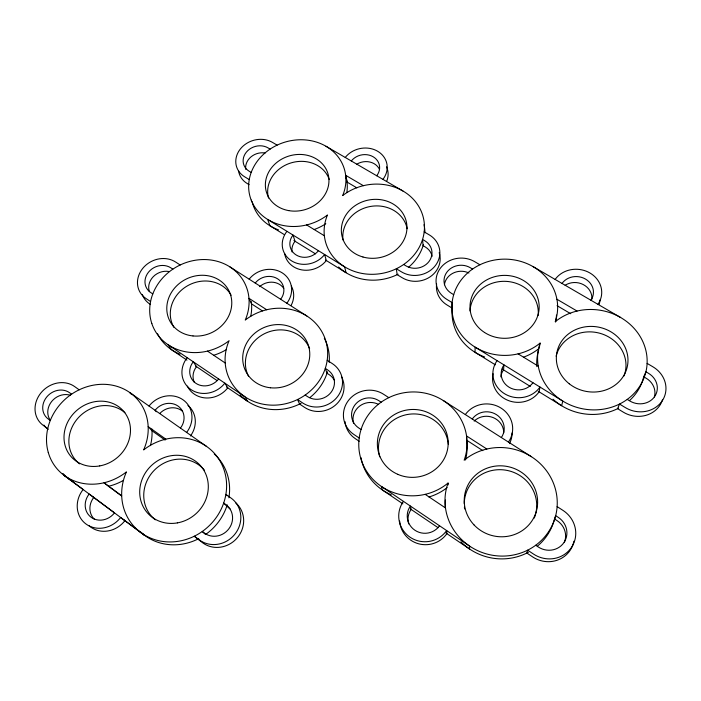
<?xml version="1.0" encoding="UTF-8"?>
<svg xmlns="http://www.w3.org/2000/svg" width="701" height="701" viewBox="0 0 701 701"><rect width="100%" height="100%" fill="white"/><g stroke="black" fill="none" stroke-linecap="round" stroke-linejoin="round"><path stroke-width="1.05" d="M539.2 348.344L540.103 343.096A52.899 48.132 0.1 0 1 455.764 325.395A52.899 48.132 0.1 0 1 502.591 259.177A52.899 48.132 0.1 0 1 555.218 321.715A54.932 50.06 9.9 0 1 642.94 341.843A54.932 50.06 9.9 0 1 594.816 409.892A54.932 50.06 9.9 0 1 540.103 343.096M643.693 376.779L645.928 371.784L648.513 373.318A18.217 16.535 14.9 0 1 654.734 396.459A18.217 16.535 14.9 0 1 629.805 400.972L627.22 399.412M325.956 146.246L402.909 190.979M533.224 266.704L620.657 317.527M363.363 185.686L345.646 175.294L347.03 182.067L356.862 187.859M556.909 299.239L577.054 311.051M557.058 305.68L570.719 313.724M277.132 145.133L272.496 142.408A23.203 19.979 -18.7 0 0 240.504 148.796A23.203 19.979 -18.7 0 0 244.623 176.783L249.258 179.587M424.175 231.882L429.275 234.879A24.456 21.968 -8.7 0 1 435.505 265.416A24.456 21.968 -8.7 0 1 401.419 271.839L396.328 268.755L397.16 274.678L402.199 277.736A24.167 21.749 -8.6 0 0 430.151 276.825A24.167 21.749 -8.6 0 0 439.185 252.649M479.931 264.768L474.673 261.666A24.868 22.511 -4.5 0 0 440.298 268.29A24.868 22.511 -4.5 0 0 446.861 299.388L452.11 302.578L452.294 308.195L447.107 305.04A24.57 22.283 -4.4 0 1 436.6 284.028M647.111 363.381L652.911 366.807A26.857 24.386 14.9 0 1 662.138 400.963A26.857 24.386 14.9 0 1 625.336 407.588L619.518 404.065L617.599 408.683L623.338 412.17A26.515 24.106 15.1 0 0 662.594 399.421M270.104 149.111L268.045 147.893A15.737 13.556 -18.7 0 0 246.323 152.213A15.737 13.556 -18.7 0 0 249.144 171.21L251.195 172.455M472.57 269.07L470.24 267.686A16.868 15.273 -4.5 0 0 446.896 272.163A16.868 15.273 -4.5 0 0 451.365 293.272L453.696 294.683M643.851 376.866L646.243 378.286A17.989 16.351 15.1 0 1 654.34 397.003M403.671 264.487L405.932 265.854A16.587 14.896 -8.7 0 0 429.03 261.473A16.587 14.896 -8.7 0 0 424.824 240.785L422.563 239.444L423.089 245.674L425.323 246.997A16.395 14.756 -8.6 0 1 432.123 256.294M249.135 184.687L247.129 183.469A22.94 19.803 -18.7 0 1 238.542 170.79M306.626 224.942L324.353 235.755M518.092 353.856L538.272 366.159M284.229 234.581L269.938 225.757L267.651 219.448L344.629 266.827L346.066 272.733L325.527 260.053M293.894 240.548L315.424 253.823M495.344 364.835L475.033 352.305L475.129 347.135L562.807 401.095L561.615 405.721L538.219 391.289M502.258 369.103L530.324 386.417M443.286 400.534L531.332 456.666M229.875 266.871L306.845 315.993M486.853 449.026L466.568 435.969L466.577 440.167A53.53 51.313 -7.3 0 1 465.49 459.961M266.687 309.754L248.96 298.328L251.528 303.866L262.454 310.929M466.577 440.167L482.831 450.647M388.81 397.651L383.535 394.234A25.543 24.184 -15.2 0 0 348.16 400.867A25.543 24.184 -15.2 0 0 353.909 434.489L359.184 438.002M557.12 506.604L562.982 510.398A27.602 26.323 26 0 1 571.455 547.472A27.602 26.323 26 0 1 533.514 554.07L527.651 550.171L526.863 553.045L532.646 556.901A27.251 25.998 26.5 0 0 573.891 541.225M180.166 264.987L175.539 261.99A24.009 21.126 -28.1 0 0 142.732 268.395A24.009 21.126 -28.1 0 0 145.948 298.486L150.575 301.561M327.192 360.279L332.292 363.582A25.148 23.466 -20.9 0 1 337.645 396.521A25.148 23.466 -20.9 0 1 302.63 402.935L297.531 399.535L299.599 404.056L304.637 407.421A24.85 23.221 -21 0 0 335.218 405.309A24.85 23.221 -21 0 0 341.431 376.595M381.151 402.181L378.803 400.657A17.323 16.403 -15.2 0 0 354.785 405.134A17.323 16.403 -15.2 0 0 358.71 427.96L361.059 429.511M172.867 269.149L170.816 267.817A16.281 14.327 -28.1 0 0 148.533 272.146A16.281 14.327 -28.1 0 0 150.75 292.571L152.8 293.929M535.687 545.264L538.289 546.99A18.725 17.849 26 0 0 563.998 542.486A18.725 17.849 26 0 0 558.276 517.364L555.674 515.673L554.526 518.968L557.102 520.641A18.48 17.63 26.5 0 1 564.296 542.574M305.172 395.049L307.441 396.556A17.061 15.913 -20.9 0 0 331.161 392.192A17.061 15.913 -20.9 0 0 327.56 369.856L325.29 368.384L327.008 373.247L329.251 374.711A16.85 15.746 -21 0 1 334.333 380.214M359.219 441.262L355.311 438.651A25.227 23.922 -15.2 0 1 345.023 421.581M150.251 304.348L149.681 303.962A23.729 20.925 -28.1 0 1 142.294 294.481M425.174 494.345L445.477 507.945M207.487 351.113L225.196 362.987M402.882 503.853L382.466 490.025L381.379 486.441L469.591 546.088L469.556 548.997L446.011 533.058M410.26 508.847L438.064 527.678M186.93 360.148L171.465 349.668L167.933 344.638L244.833 396.705L247.523 401.226L226.607 387.048M195.395 365.887L216.889 380.459M206.602 446.449L129.781 392.542L131.122 394.05M165.839 439.15L148.156 426.62L152.021 430.782L165.121 440.07M79.178 389.809L74.569 386.523A25.096 22.125 -39.5 0 0 40.912 392.928A25.096 22.125 -39.5 0 0 43.138 425.297L47.738 428.67M71.598 394.172L69.557 392.709A17.026 15.001 -39.5 0 0 46.695 397.038A17.026 15.001 -39.5 0 0 48.229 419.005L50.27 420.504M121.694 495.8L104.037 482.77L109.575 487.099M110.662 487.896L112.835 489.508M113.921 490.306L120.476 495.143M83.042 489.421L63.922 475.225L144.651 535.362L124.165 520.089M93.04 496.878L114.105 512.58M227.089 495.765L225.888 494.389L230.98 498.017A26.296 24.693 -44.5 0 1 235.352 533.584A26.296 24.693 -44.5 0 1 199.373 539.963L194.282 536.221L202.747 542.863A25.972 24.412 -44.8 0 0 237.551 537.483A25.972 24.412 -44.8 0 0 235.65 502.775M156.323 411.741L155.07 410.295A16.85 15.361 -36.3 0 1 178.036 406.063A16.85 15.361 -36.3 0 1 180.437 428.092M448.044 483.059A56.299 54.126 15.8 0 0 502.135 556.095A56.299 54.126 15.8 0 0 553.492 483.313A56.299 54.126 15.8 0 0 464.167 460.207A54.214 51.9 -7.5 0 0 412.162 391.964A54.214 51.9 -7.5 0 0 362.233 462.721A54.214 51.9 -7.5 0 0 448.044 483.059L448.167 484.882M284.588 253.385A23.44 20.916 -17.4 0 0 301.886 269.911A23.44 20.916 -17.4 0 0 326.289 260.527L324.624 254.516A23.72 21.118 -17.4 0 1 291.686 260.93A23.72 21.118 -17.4 0 1 286.937 231.321M292.054 251.948A15.808 14.108 -17.4 0 1 295.025 241.24L293.009 235.054A16 14.239 -17.4 0 0 296.225 255.015A16 14.239 -17.4 0 0 318.429 250.704M423.991 224.679A49.815 44.435 -11.9 0 1 424.955 232.758M423.36 244.745A49.815 44.435 -11.9 0 1 408.587 267.256M398.115 274.205A49.815 44.435 -11.9 0 1 338.601 266.993M345.83 176.17A48.571 42.437 -16.8 0 1 346.846 192.451M325.79 223.742A48.571 42.437 -16.8 0 1 314.241 229.507M278.499 229.867A48.571 42.437 -16.8 0 1 252.132 201.686M268.527 198.068A31.755 27.742 -16.8 0 1 290.889 162.947A31.755 27.742 -16.8 0 1 329.207 179.395M343.043 240.005A32.57 29.048 -12 0 1 370.417 206.462A32.57 29.048 -12 0 1 407.158 228.675M245.744 169.37A15.562 13.433 -18.7 0 1 265.144 153.002M356.827 164.192A15.553 13.582 -12.4 0 1 379.565 169.546M386.523 166.82A23.054 20.127 -12.4 0 1 386.829 180.954M351.315 160.985A15.729 13.705 -12.4 0 1 373.116 156.744A15.729 13.705 -12.4 0 1 376.726 175.758M345.243 157.462A23.317 20.311 -12.4 0 1 377.55 151.197A23.317 20.311 -12.4 0 1 382.921 179.36M493.083 373.729A25.306 23.501 4.8 0 0 508.225 400.481A25.306 23.501 4.8 0 0 539.095 391.833L539.998 387.057A25.622 23.755 4.6 0 1 504.501 393.708A25.622 23.755 4.6 0 1 497.079 360.647M500.838 376.893A17.069 15.851 4.8 0 1 503.537 369.891L503.993 364.897A17.28 16.027 4.5 0 0 509.005 387.18A17.28 16.027 4.5 0 0 532.944 382.711M643.43 377.821A54.249 49.517 10.1 0 1 629.507 400.586M618.606 408.175A54.249 49.517 10.1 0 1 553.019 399.211M536.826 366.632A54.249 49.517 10.1 0 1 538.78 349.624M556.498 315.064A52.251 47.633 0.3 0 1 555.595 321.987M538.105 349.212A52.251 47.633 0.3 0 1 523.621 357.133M484.671 356.993A52.251 47.633 0.3 0 1 452.417 307.196M470.003 310.99A34.165 31.142 0.2 0 1 506.534 281.39A34.165 31.142 0.2 0 1 538.14 315.415M556.103 356.204A35.462 32.369 10.1 0 1 600.301 333.396A35.462 32.369 10.1 0 1 624.039 375.92M444.408 284.755A16.666 15.115 -4.4 0 1 468.925 272.987M565.146 285.263A16.85 15.142 5.3 0 1 583.293 284.588A16.85 15.142 5.3 0 1 591.872 299.169M600.012 299.923A24.982 22.45 5.3 0 1 599.145 304.304M562.009 283.441A17.061 15.299 5.1 0 1 585.475 279.059A17.061 15.299 5.1 0 1 590.882 300.221M555.113 279.436A25.289 22.686 5.1 0 1 589.892 272.961A25.289 22.686 5.1 0 1 597.918 304.313M187.351 386.111A24.272 22.143 -30.4 0 0 227.755 387.828L224.837 383.167A24.57 22.362 -30.3 0 1 191.014 389.59A24.57 22.362 -30.3 0 1 187.193 357.676M194.414 382.536A16.377 14.931 -30.4 0 1 196.517 366.649L193.257 361.786A16.57 15.089 -30.3 0 0 195.851 383.289A16.57 15.089 -30.3 0 0 218.651 378.978M324.309 338.233A51.331 47.291 -23.9 0 1 329.207 362.321M327.463 371.767A51.331 47.291 -23.9 0 1 309.816 397.633M301.079 403.312A51.331 47.291 -23.9 0 1 240.093 394.943M251.256 301.474A50.183 44.934 -27.1 0 1 250.73 316.37M226.02 349.834A50.183 44.934 -27.1 0 1 213.577 355.293M180.052 354.198A50.183 44.934 -27.1 0 1 157.55 333.764M173.901 327.332A32.807 29.372 -27.1 0 1 187.807 285.622A32.807 29.372 -27.1 0 1 231.128 295.244M248.469 376.148A33.56 30.914 -23.9 0 1 265.793 333.071A33.56 30.914 -23.9 0 1 309.614 348.607M149.392 291.695A16.097 14.195 -28.1 0 1 153.282 276.667A16.097 14.195 -28.1 0 1 169.064 271.541M259.659 286.665A16 14.441 -21.6 0 1 283.739 288.33M291.362 286.096A23.729 21.407 -21.6 0 1 291.239 305.207M255.234 283.055A16.193 14.581 -21.6 0 1 277.605 278.814A16.193 14.581 -21.6 0 1 280.645 299.274M249.162 279.173A24.009 21.617 -21.6 0 1 282.31 272.917A24.009 21.617 -21.6 0 1 286.84 303.226M399.658 521.08A25.911 25.385 0.5 0 0 418.716 543.818A25.911 25.385 0.5 0 0 446.887 533.654L446.625 530.561A26.244 25.692 -0.2 0 1 410.041 537.203A26.244 25.692 -0.2 0 1 403.443 501.364M408.665 523.919A17.472 17.122 0.5 0 1 411.119 509.434L410.392 506.061A17.7 17.332 -0.2 0 0 414.861 530.219A17.7 17.332 -0.2 0 0 439.518 525.759M554.666 518.425A55.581 53.478 16.4 0 1 537.571 546.009M528.431 552.23A55.581 53.478 16.4 0 1 460.943 541.829M445.407 508.032A55.581 53.478 16.4 0 1 445.424 500.006M447.133 487.633A53.53 51.313 -7.3 0 1 428.933 497M391.324 494.871A53.53 51.313 -7.3 0 1 360.954 457.569M379.74 456.798A34.997 33.552 -7.4 0 1 407.281 414.519A34.997 33.552 -7.4 0 1 448.298 444.303M464.264 503.528A36.338 34.962 16.3 0 1 507.349 470.459A36.338 34.962 16.3 0 1 534.302 518.013M464.614 508.926A36.338 34.962 16.3 0 1 464.404 507.121M353.567 423.386A17.113 16.228 -15.2 0 1 359.674 406.072A17.113 16.228 -15.2 0 1 378.61 404.451M474.165 421.099A17.236 16.333 4.9 0 1 493.022 417.533A17.236 16.333 4.9 0 1 503.756 432.797M512.107 432.929A25.56 24.22 4.9 0 1 509.452 443.663M472.255 419.005A17.455 16.526 4.6 0 1 496.422 414.633A17.455 16.526 4.6 0 1 501.329 437.538M465.315 414.58A25.884 24.5 4.6 0 1 501.119 408.131A25.884 24.5 4.6 0 1 508.427 442.059M88.904 525.557A25.508 23.115 -46.1 0 0 124.936 520.659L120.633 517.513A25.832 23.37 -45.9 0 1 85.899 523.936A25.832 23.37 -45.9 0 1 83.112 489.535M94.565 519.415A17.201 15.597 -46.1 0 1 93.794 497.43L89.15 494.039A17.42 15.764 -45.9 0 0 91.051 517.224A17.42 15.764 -45.9 0 0 114.465 512.913M214.252 453.976A53.653 49.648 -42.8 0 1 228.894 497.824M227.229 504.834A53.653 49.648 -42.8 0 1 205.568 534.512L202.239 531.507L204.499 533.163A17.84 16.745 -44.5 0 0 228.868 528.808A17.84 16.745 -44.5 0 0 225.941 504.711L223.672 503.09L228.955 508.032A17.613 16.561 -44.8 0 1 230.121 508.952M198.742 538.657A53.653 49.648 -42.8 0 1 140.822 532.173M151.907 429.056A52.452 47.072 -40.5 0 1 150.435 445.626M123.131 480.562A52.452 47.072 -40.5 0 1 108.489 486.292M72.939 481.526A52.452 47.072 -40.5 0 1 62.915 473.473M79.52 463.878A34.296 30.774 -40.5 0 1 77.96 418.164A34.296 30.774 -40.5 0 1 124.909 412.696M155.333 519.827A35.076 32.456 -42.8 0 1 154.448 470.099A35.076 32.456 -42.8 0 1 204.526 470.301M50.314 420.267A16.815 14.861 -39.7 0 1 51.69 401.454A16.815 14.861 -39.7 0 1 70.538 395.303M48.203 429.424A24.798 21.906 -39.7 0 1 43.909 425.078M159.793 413.502A16.649 15.203 -36.4 0 1 182.549 411.259M187.947 405.415A24.675 22.537 -36.4 0 1 190.479 435.961M149.015 406.045A24.982 22.774 -36.3 0 1 183.031 399.798A24.982 22.774 -36.3 0 1 186.624 432.429M251.186 200.048A49.131 42.814 -16.8 0 0 327.472 214.988A50.402 44.864 -12 0 0 373.379 274.301A50.402 44.864 -12 0 0 421.73 212.508A50.402 44.864 -12 0 0 342.675 195.561A49.131 42.814 -16.8 0 0 298.319 139.814A49.131 42.814 -16.8 0 0 251.186 200.048M288.751 210.624A32.123 27.987 -16.8 0 0 327.919 173.524A32.123 27.987 -16.8 0 0 274.81 164.192A32.123 27.987 -16.8 0 0 288.751 210.624M362.969 257.004A32.956 29.328 -12 0 0 406.449 222.296A32.956 29.328 -12 0 0 353.024 207.189A32.956 29.328 -12 0 0 362.969 257.004M484.549 332.484A34.586 31.466 0.1 0 0 539.016 309.824A34.586 31.466 0.1 0 0 490.201 278.227A34.586 31.466 0.1 0 0 484.549 332.484M569.273 383.806A35.917 32.728 9.9 0 0 627.474 365.791A35.917 32.728 9.9 0 0 579.753 328.094A35.917 32.728 9.9 0 0 569.273 383.806M151.837 323.59A50.779 45.363 -27 0 0 229.087 340.712A51.953 47.773 -23.8 0 0 273.907 405.169A51.953 47.773 -23.8 0 0 325.343 339.45A51.953 47.773 -23.8 0 0 245.254 320.05A50.779 45.363 -27 0 0 201.923 259.58A50.779 45.363 -27 0 0 151.837 323.59M193.012 335.945A33.201 29.661 -27 0 0 230.033 293.255A33.201 29.661 -27 0 0 174.803 287.839A33.201 29.661 -27 0 0 193.012 335.945M270.551 387.784A33.963 31.23 -23.8 0 0 307.704 343.49A33.963 31.23 -23.8 0 0 250.459 337.549A33.963 31.23 -23.8 0 0 270.551 387.784M397.712 474.305A35.444 33.928 -7.6 0 0 448.062 440.158A35.444 33.928 -7.6 0 0 392.542 415.763A35.444 33.928 -7.6 0 0 397.712 474.305M474.139 525.023A36.803 35.383 15.7 0 0 536.046 512.3A36.803 35.383 15.7 0 0 492.593 466.577A36.803 35.383 15.7 0 0 474.139 525.023M48.255 452.39A53.101 47.554 -40.3 0 0 126.434 471.896A54.328 50.192 -42.6 0 0 169.957 541.943A54.328 50.192 -42.6 0 0 224.706 471.983A54.328 50.192 -42.6 0 0 143.635 449.919A53.101 47.554 -40.3 0 0 101.531 384.314A53.101 47.554 -40.3 0 0 48.255 452.39M99.708 465.92A34.717 31.089 -40.3 0 0 124.734 412.617A34.717 31.089 -40.3 0 0 67.305 422.887A34.717 31.089 -40.3 0 0 99.708 465.92M177.371 522.893A35.523 32.816 -42.6 0 0 201.897 467.374A35.523 32.816 -42.6 0 0 142.759 477.767A35.523 32.816 -42.6 0 0 177.371 522.893"/></g></svg>
